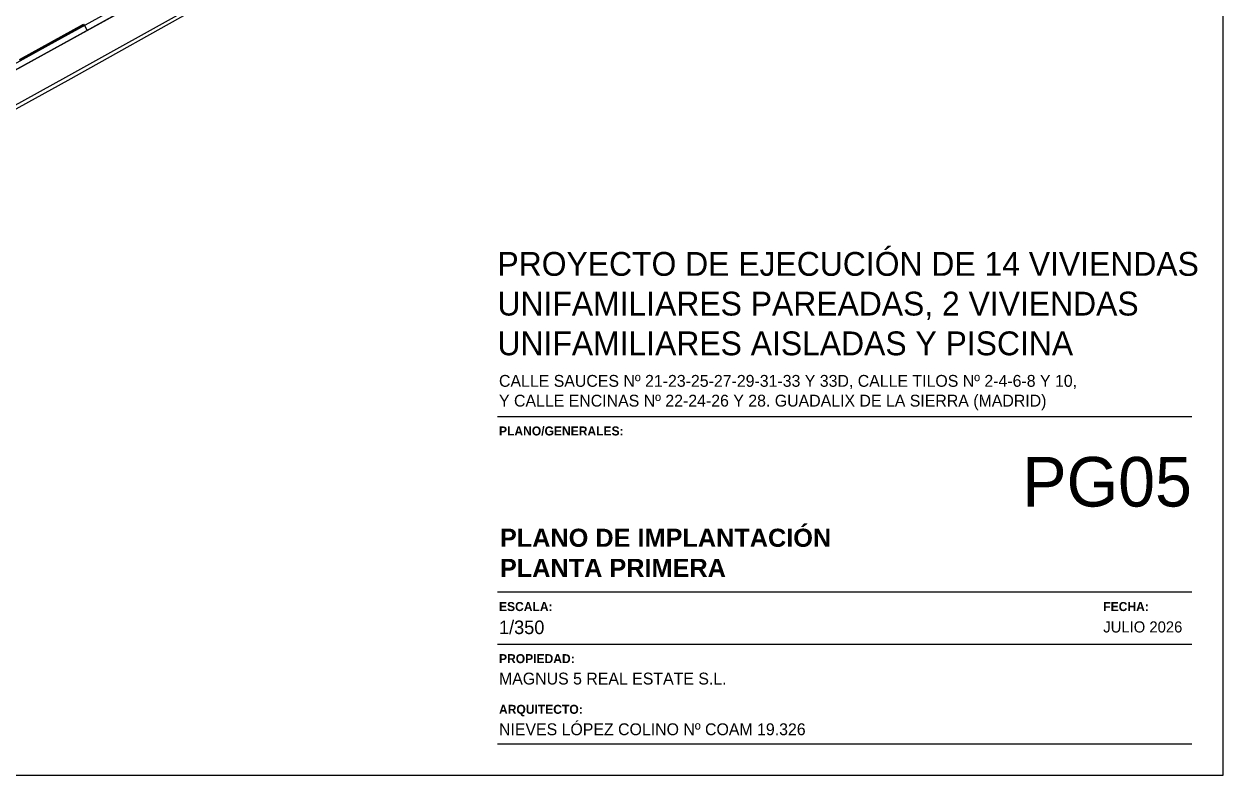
# Model space of a CAD drawing. Header units: millimetres. Extents: x 441061 to 442903, y 4515148 to 4515613.
# Drawn here: x 441847.9 to 441901.9, y 4515512.4 to 4515546.3 of the extents above; entities that cross this region are included whole.
import ezdxf

# ---------------------------------------------------------------- set-up
doc = ezdxf.new("R2010")
doc.units = ezdxf.units.MM
doc.layers.add('01_cartela', color=6, linetype='Continuous', plot=False)
doc.layers.add('01_piscinas', color=254, linetype='Continuous')
doc.layers.add('01_texto cartela', color=5, linetype='Continuous')
doc.styles.add('Century Gothic', font='', dxfattribs={"height": 2})
doc.styles.add('Century Gothic_3', font='', dxfattribs={"height": 4.5})
doc.styles.add('Century Gothic_6', font='', dxfattribs={"height": 11})
doc.styles.add('NIEVES3', font='swisseb.ttf')
doc.styles.get('Century Gothic').set_extended_font_data('Century Gothic')
doc.styles.get('Century Gothic_3').set_extended_font_data('Century Gothic')
doc.styles.get('Century Gothic_6').set_extended_font_data('Century Gothic')

msp = doc.modelspace()

# ---------------------------------------------------------------- linework, layer by layer
at = {"layer": '01_cartela', "color": 3, "elevation": 0}
msp.add_lwpolyline([(441758.965, 4515612.944), (441758.965, 4515512.447), (441901.943, 4515512.447), (441901.943, 4515612.944)], close=True, dxfattribs=at)
at = {"layer": '01_piscinas'}
for p, q in [((441856.042, 4515549.172), (441849.044, 4515545.299)), ((441856.164, 4515548.954), (441849.165, 4515545.081)), ((441847.746, 4515544.669), (441850.634, 4515546.267)), ((441850.634, 4515546.267), (441850.658, 4515546.223)), ((441847.77, 4515544.625), (441850.658, 4515546.223)), ((441850.671, 4515546.2), (441850.792, 4515545.981)), ((441849.044, 4515545.299), (441846.548, 4515543.922)), ((441849.165, 4515545.081), (441846.572, 4515543.65))]:
    msp.add_line(p, q, dxfattribs=at)
for points in [[(441838.642, 4515539.274), (441849.165, 4515545.081), (441856.164, 4515548.954, -0.013397), (441865.532, 4515553.929, -0.04126), (441879.366, 4515559.301, -0.013987), (441890.639, 4515562.042, -0.013983), (441896.514, 4515562.907, -0.020078), (441899.518, 4515563.142), (441899.613, 4515563.16), (441898.829, 4515566.003), (441898.207, 4515570.037), (441897.624, 4515574.932), (441897.95, 4515587.287), (441898.151, 4515601.364), (441898.278, 4515607.428), (441898.152, 4515607.443), (441887.214, 4515608.049), (441878.379, 4515608.587, 0.022373), (441868.404, 4515608.929, 0.031319), (441857.576, 4515608.135, 0.030707), (441847.107, 4515606.098, -0.006248)], [(441900.666, 4515561.704, 0.016078), (441896.671, 4515561.353, 0.014889), (441889.995, 4515560.347, 0.015308), (441881.208, 4515558.211, 0.035254), (441873.635, 4515555.712, 0.03043), (441864.777, 4515551.825, 0.013419), (441855.885, 4515547.051), (441849.919, 4515543.723), (441838.138, 4515537.246)], [(441839.015, 4515537.896), (441849.833, 4515543.88), (441855.811, 4515547.193, -0.008549), (441860.437, 4515549.77, -0.009625), (441864.698, 4515551.992, -0.031041), (441873.572, 4515555.868, -0.039306), (441882.139, 4515558.616, -0.015472), (441891.009, 4515560.692, -0.011587), (441896.656, 4515561.54, -0.021604), (441900.602, 4515561.867)]]:
    msp.add_lwpolyline(points, format="xyb", dxfattribs=at)
at = {"layer": '01_texto cartela'}
for p, q in [((441869.27, 4515528.598, 0), (441900.543, 4515528.598, 0)), ((441869.27, 4515520.691, 0), (441900.543, 4515520.691, 0)), ((441869.27, 4515518.347, 0), (441900.543, 4515518.347, 0)), ((441869.27, 4515513.847, 0), (441900.543, 4515513.847, 0))]:
    msp.add_line(p, q, dxfattribs=at)

# ---------------------------------------------------------------- texts
for s, insert, char_height, width, attachment_point, style in [('\\PPROYECTO DE EJECUCIÓN DE 14 VIVIENDAS UNIFAMILIARES PAREADAS, 2 VIVIENDAS UNIFAMILIARES AISLADAS Y PISCINA', (441869.27, 4515537.791, 0), 1.073333, 31.83679, 1, 'Century Gothic_3'), ('CALLE SAUCES Nº 21-23-25-27-29-31-33 Y 33D, CALLE TILOS Nº 2-4-6-8 Y 10, \\PY CALLE ENCINAS Nº 22-24-26 Y 28. GUADALIX DE LA SIERRA (MADRID)', (441869.339, 4515530.464, 0), 0.53457, 43.15178, 1, 'Century Gothic'), ('{\\fCentury Gothic|b1|i0|c0|p34;PLANO/GENERALES: }', (441869.339, 4515528.144, 0), 0.40606, 9.88002, 1, 'Century Gothic'), ('\\pt10.861;PLANO DE IMPLANTACIÓN\\PPLANTA PRIMERA', (441869.38, 4515521.367, 0), 0.81458, 32.70904, 7, 'NIEVES3'), ('{\\fCentury Gothic|b1|i0|c0|p34;ESCALA: }', (441869.339, 4515520.237, 0), 0.40606, 9.88002, 1, 'Century Gothic'), ('{\\fCentury Gothic|b1|i0|c0|p34;FECHA: }', (441896.55, 4515520.237, 0), 0.40606, 9.88002, 1, 'Century Gothic'), ('1/350', (441869.339, 4515519.404, 0), 0.6109, 9.88002, 1, 'Century Gothic'), ('JULIO 2026', (441896.55, 4515519.365, 0), 0.4989, 16.35376, 1, 'Century Gothic'), ('{\\fCentury Gothic|b1|i0|c0|p34;PROPIEDAD:}', (441869.339, 4515517.891, 0), 0.40606, 3.90643, 1, 'Century Gothic'), ('MAGNUS 5 REAL ESTATE S.L.', (441869.339, 4515517.058, 0), 0.53457, 22.7841, 1, 'Century Gothic'), ('{\\fCentury Gothic|b1|i0|c0|p34;ARQUITECTO:}', (441869.339, 4515515.609, 0), 0.40606, 3.90643, 1, 'Century Gothic'), ('NIEVES LÓPEZ COLINO Nº COAM 19.326', (441869.339, 4515514.775, 0), 0.53457, 17.04048, 1, 'Century Gothic')]:
    msp.add_mtext(s, dxfattribs=dict(at, insert=insert, char_height=char_height, width=width, attachment_point=attachment_point, style=style))
at = {"layer": '01_texto cartela', "color": 1, "insert": (441900.543, 4515526.771, 0), "char_height": 2.2333, "width": 4.89932, "attachment_point": 3, "style": 'Century Gothic_6'}
msp.add_mtext('PG05', dxfattribs=at)

doc.saveas('drawing.dxf')
